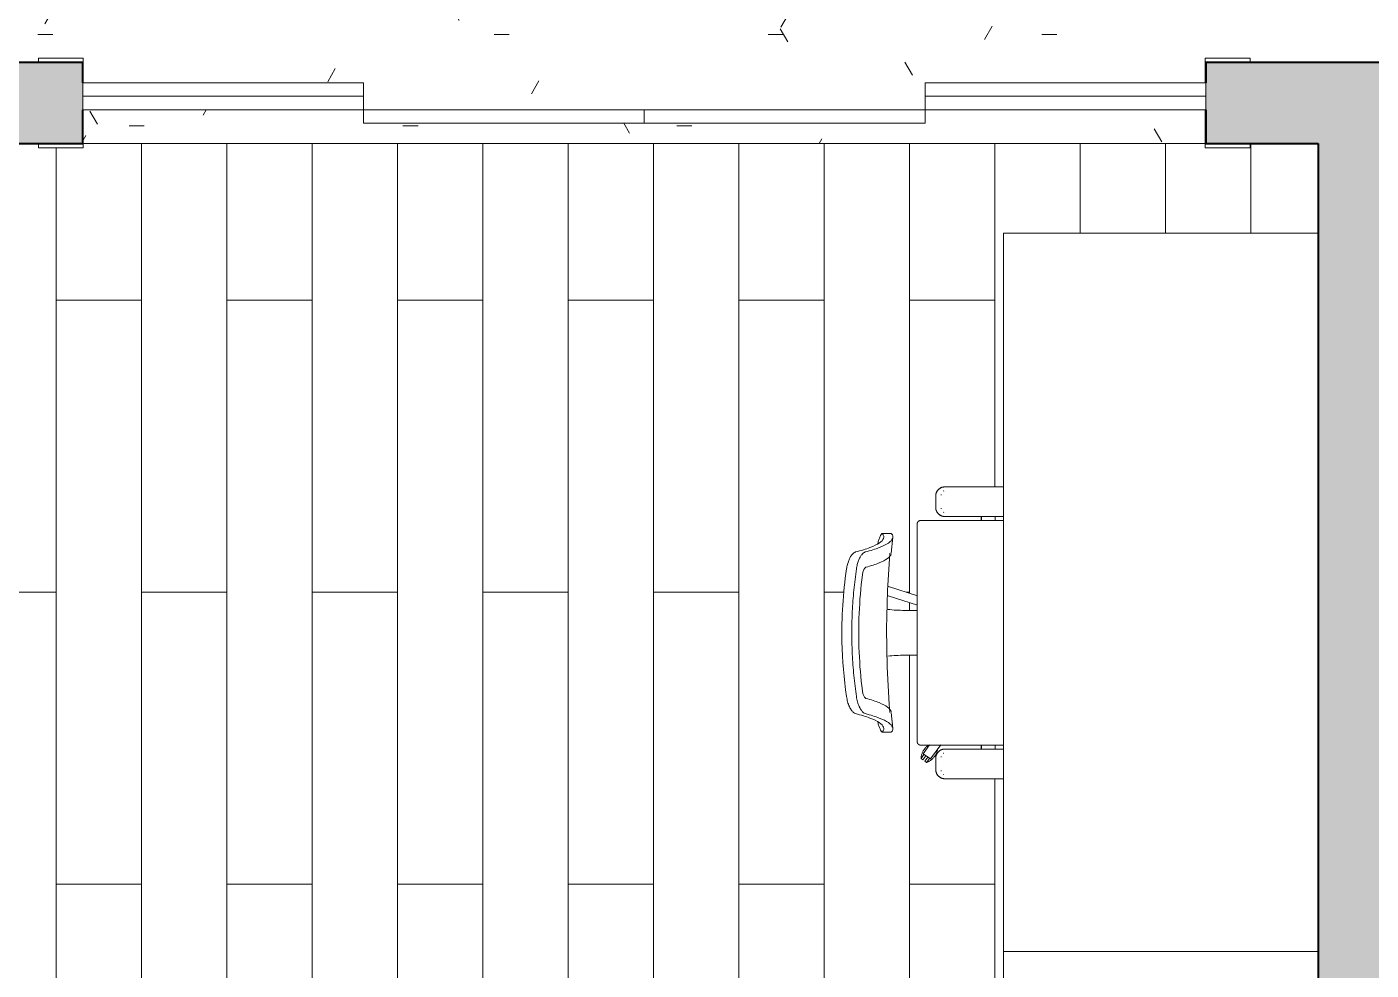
# Model space of a CAD drawing. Header units: millimetres. Extents: x -11245 to 24889, y -43080 to -3800.
# Drawn here: x -2259 to 734, y -10211 to -8110 of the extents above; entities that cross this region are included whole.
import ezdxf

# ---------------------------------------------------------------- set-up
doc = ezdxf.new("R2010")
doc.units = ezdxf.units.MM
for name, color, linetype, lineweight in [('A-DOOR', 31, 'Continuous', 9), ('A-FLOR', 192, 'Continuous', 18), ('A-FLOR-PATT', 8, 'Continuous', 18), ('A-WALL', 113, 'Continuous', 18), ('A-WALL-PATT', 111, 'Continuous', 18), ('I-FURN', 30, 'Continuous', 9)]:
    doc.layers.add(name, color=color, linetype=linetype, lineweight=lineweight)

# ---------------------------------------------------------------- blocks, each defined once
blk = doc.blocks.new('Porta correr 4 folhas - 250 x 210-3560947-PONTOS HIDRÁULICOS TÉRREO')
at = {"layer": 'A-DOOR', "lineweight": 18}
for p, q in [((-1249, 100), (-1349, 100)), ((-1349, 100), (-1349, 90)), ((-1249, 15), (-1249, 100)), ((1349, 100), (1249, 100)), ((1249, 100), (1249, 15)), ((1349, 90), (1349, 100)), ((-1249, -100), (-1249, -45)), ((1249, -45), (1249, -100)), ((-1349, -90), (-1349, -100)), ((-1349, -100), (-1249, -100)), ((1249, -100), (1349, -100)), ((1349, -100), (1349, -90))]:
    blk.add_line(p, q, dxfattribs=at)
at = {"layer": 'A-DOOR'}
for p, q in [((0, 45), (-625, 45)), ((-625, 45), (-625, 15)), ((0, 15), (0, 45)), ((0, 45), (625, 45)), ((0, 15), (0, 45)), ((625, 45), (625, 15)), ((-625, 15), (-1250, 15)), ((-1250, 15), (-1250, -15)), ((-625, 15), (0, 15)), ((-625, -15), (-625, 15)), ((625, 15), (0, 15)), ((625, -15), (625, 15)), ((625, 15), (1250, 15)), ((1250, 15), (1250, -15)), ((-625, -15), (-1250, -15)), ((-1250, -15), (-1250, -45)), ((-1250, -15), (-625, -15)), ((-625, -45), (-625, -15)), ((625, -45), (625, -15)), ((625, -15), (1250, -15)), ((1250, -15), (625, -15)), ((1250, -15), (1250, -45)), ((-1250, -45), (-625, -45)), ((1250, -45), (625, -45))]:
    blk.add_line(p, q, dxfattribs=at)
blk = doc.blocks.new('Cadeira Verus Task - Estrutura Cinza com Cinza-V16-PONTOS HIDRÁULICOS TÉRREO')
at = {"layer": 'I-FURN', "color": 254}
for p, q in [((-221.1, 214.3), (-221.1, 194)), ((221.1, 194), (221.1, 214.3)), ((-177.5, 194), (-212.7, 190.8)), ((61.3, 136), (82.5, 201.2)), ((103.2, 200.4), (82.3, 135.8)), ((212.7, 190.8), (177.5, 194)), ((-50, 164.5), (-50, 136.1)), ((50, 136.1), (50, 164.5)), ((-279.9, 127.8), (-282.8, 123.7)), ((-273.9, 117.3), (-282.8, 123.7)), ((-280.9, 106.8), (-269.2, 122.9)), ((-271, 121.3), (-279.9, 127.8)), ((-269.2, 122.9), (-249.7, 108.8)), ((-250, 128.3), (-250, -56)), ((243, 136.2), (-243, 136.2)), ((250, -56), (250, 128.3)), ((-279, 95), (-305, 95)), ((-305, 95), (-279, 95)), ((-285.9, 119.5), (-288.9, 115.4)), ((-288.9, 115.4), (-280, 109)), ((-277, 113), (-285.9, 119.5)), ((-249.7, 84), (-280.9, 106.8)), ((305, 95), (279, 95)), ((279, 95), (305, 95)), ((-325, 75), (-325, -56)), ((-325, -56), (-325, 75)), ((-259, -56), (-259, 75)), ((-259, 75), (-259, -56)), ((259, 75), (259, -56)), ((259, -56), (259, 75)), ((325, -56), (325, 75)), ((325, 75), (325, -56)), ((-249.8, -5.7), (-259, -5.7)), ((-259, -7), (-249.8, -7)), ((259.2, -5.7), (249.8, -5.7)), ((249.8, -7), (259.2, -7)), ((-249.8, -36.9), (-259, -36.9)), ((259.2, -36.9), (249.8, -36.9))]:
    blk.add_line(p, q, dxfattribs=at)
at = {"layer": 'I-FURN', "color": 254, "flags": 128}
for points in [[(177.5, 197.1), (93.2, 202.5), (8.8, 204.5), (-75.6, 203.2), (-160, 198.5), (-177.5, 197.1)], [(-279.9, 127.8), (-278.3, 127.6), (-276.7, 127.5), (-275.1, 127.2), (-273.6, 126.9), (-272, 126.5), (-270.5, 126.1), (-269, 125.6), (-267.5, 125), (-266, 124.4), (-264.6, 123.7), (-263.1, 123), (-261.8, 122.2), (-260.4, 121.3), (-259.1, 120.4), (-258.8, 120.2)], [(-258.8, 120.2), (-257.5, 119.3), (-256.3, 118.2), (-255.1, 117.2), (-254, 116.1), (-252.9, 114.9), (-251.8, 113.7), (-250.8, 112.5)], [(-250, 129.2), (-250, 129.5), (-250, 129.8), (-249.9, 130), (-249.9, 130.3), (-249.9, 130.6), (-249.8, 130.9), (-249.7, 131.1), (-249.6, 131.4), (-249.6, 131.7), (-249.4, 131.9), (-249.3, 132.2), (-249.2, 132.4), (-249.1, 132.7), (-248.9, 132.9), (-248.8, 133.1), (-248.6, 133.4), (-248.4, 133.6), (-248.3, 133.8), (-248.1, 134), (-247.9, 134.2), (-247.7, 134.4), (-247.5, 134.6), (-247.2, 134.8), (-247, 134.9), (-246.8, 135.1), (-246.5, 135.2), (-246.3, 135.4), (-246, 135.5), (-245.8, 135.6), (-245.5, 135.7), (-245.3, 135.8), (-245, 135.9), (-244.7, 136), (-244.5, 136), (-244.2, 136.1), (-243.9, 136.1), (-243.6, 136.2), (-243.4, 136.2), (-243.1, 136.2), (-243, 136.2)], [(243, 136.2), (243.3, 136.2), (243.6, 136.2), (243.8, 136.1), (244.1, 136.1), (244.4, 136.1), (244.7, 136), (244.9, 135.9), (245.2, 135.8), (245.5, 135.7), (245.7, 135.6), (246, 135.5), (246.2, 135.4), (246.5, 135.3), (246.7, 135.1), (247, 135), (247.2, 134.8), (247.4, 134.6), (247.6, 134.5), (247.8, 134.3), (248, 134.1), (248.2, 133.9), (248.4, 133.7), (248.6, 133.4), (248.7, 133.2), (248.9, 133), (249, 132.7), (249.2, 132.5), (249.3, 132.2), (249.4, 132), (249.5, 131.7), (249.6, 131.5), (249.7, 131.2), (249.8, 130.9), (249.8, 130.7), (249.9, 130.4), (249.9, 130.1), (250, 129.8), (250, 129.5), (250, 129.3), (250, 129.2)], [(-305, 95), (-305.8, 95), (-306.6, 94.9), (-307.4, 94.9), (-308.2, 94.7), (-309, 94.6), (-309.8, 94.4), (-310.5, 94.2), (-311.3, 94), (-312, 93.7), (-312.8, 93.4), (-313.5, 93.1), (-314.2, 92.7), (-314.9, 92.4), (-315.6, 91.9), (-316.3, 91.5), (-316.9, 91), (-317.6, 90.6), (-318.2, 90), (-318.8, 89.5), (-319.3, 88.9), (-319.9, 88.3), (-320.4, 87.7), (-320.9, 87.1), (-321.4, 86.5), (-321.8, 85.8), (-322.2, 85.1), (-322.6, 84.4), (-323, 83.7), (-323.3, 83), (-323.6, 82.2), (-323.9, 81.5), (-324.2, 80.7), (-324.4, 80), (-324.6, 79.2), (-324.7, 78.4), (-324.8, 77.6), (-324.9, 76.8), (-325, 76), (-325, 75.2), (-325, 75)], [(-275.2, 97.7), (-276.4, 98.7), (-277.7, 99.7), (-278.8, 100.8), (-280, 101.9), (-281.1, 103), (-282.2, 104.2), (-283.2, 105.4), (-284.1, 106.7), (-285, 108), (-285.9, 109.4), (-286.7, 110.8), (-287.4, 112.2), (-288.1, 113.6), (-288.7, 115.1), (-288.9, 115.4)], [(-259, 75), (-259, 75.8), (-259.1, 76.6), (-259.1, 77.4), (-259.3, 78.2), (-259.4, 79), (-259.6, 79.8), (-259.8, 80.5), (-260, 81.3), (-260.3, 82), (-260.6, 82.8), (-260.9, 83.5), (-261.3, 84.2), (-261.6, 84.9), (-262.1, 85.6), (-262.5, 86.3), (-263, 86.9), (-263.4, 87.6), (-264, 88.2), (-264.5, 88.8), (-265.1, 89.3), (-265.7, 89.9), (-266.3, 90.4), (-266.9, 90.9), (-267.5, 91.4), (-268.2, 91.8), (-268.9, 92.2), (-269.6, 92.6), (-270.3, 93), (-271, 93.3), (-271.8, 93.6), (-272.5, 93.9), (-273.3, 94.2), (-274, 94.4), (-274.8, 94.6), (-275.6, 94.7), (-276.4, 94.8), (-277.2, 94.9), (-278, 95), (-278.8, 95), (-279, 95)], [(-258.9, 90.7), (-260.4, 91), (-261.9, 91.4), (-263.5, 91.9), (-265, 92.4), (-266.5, 92.9), (-267.9, 93.5), (-269.4, 94.2), (-270.8, 95), (-272.2, 95.8), (-273.5, 96.6), (-274.9, 97.5), (-275.2, 97.7)], [(279, 95), (278.2, 95), (277.4, 94.9), (276.6, 94.9), (275.8, 94.7), (275, 94.6), (274.2, 94.4), (273.5, 94.2), (272.7, 94), (272, 93.7), (271.2, 93.4), (270.5, 93.1), (269.8, 92.7), (269.1, 92.4), (268.4, 91.9), (267.7, 91.5), (267.1, 91), (266.4, 90.6), (265.8, 90), (265.2, 89.5), (264.7, 88.9), (264.1, 88.3), (263.6, 87.7), (263.1, 87.1), (262.6, 86.5), (262.2, 85.8), (261.8, 85.1), (261.4, 84.4), (261, 83.7), (260.7, 83), (260.4, 82.2), (260.1, 81.5), (259.8, 80.7), (259.6, 80), (259.4, 79.2), (259.3, 78.4), (259.2, 77.6), (259.1, 76.8), (259, 76), (259, 75.2), (259, 75)], [(325, 75), (325, 75.8), (324.9, 76.6), (324.9, 77.4), (324.7, 78.2), (324.6, 79), (324.4, 79.8), (324.2, 80.5), (324, 81.3), (323.7, 82), (323.4, 82.8), (323.1, 83.5), (322.7, 84.2), (322.4, 84.9), (321.9, 85.6), (321.5, 86.3), (321, 86.9), (320.6, 87.6), (320, 88.2), (319.5, 88.8), (318.9, 89.3), (318.3, 89.9), (317.7, 90.4), (317.1, 90.9), (316.5, 91.4), (315.8, 91.8), (315.1, 92.2), (314.4, 92.6), (313.7, 93), (313, 93.3), (312.2, 93.6), (311.5, 93.9), (310.7, 94.2), (310, 94.4), (309.2, 94.6), (308.4, 94.7), (307.6, 94.8), (306.8, 94.9), (306, 95), (305.2, 95), (305, 95)]]:
    blk.add_lwpolyline(points, dxfattribs=at)
at = {"layer": 'I-FURN', "color": 254}
for centre, radius, start, end in [((-305, 75), 20, 90, 180), ((-279, 75), 20, 0, 90), ((279, 75), 20, 90, 180), ((305, 75), 20, 0, 90), ((-306.7, 73.2), 10, 150, 157.7811), ((-306.7, 73.2), 10, 90, 98.831), ((-277.3, 73.2), 10, 80.6201, 89.3745), ((-277.3, 73.2), 10, 20.7869, 30), ((277.3, 73.2), 10, 150, 157.7811), ((277.3, 73.2), 10, 90, 98.831), ((306.7, 73.2), 10, 80.6201, 89.3745), ((306.7, 73.2), 10, 20.7869, 30)]:
    blk.add_arc(centre, radius, start, end, dxfattribs=at)
for points, knots in [([(-142.1, 293.8), (-102, 299.6), (-34.1, 305.4), (61.4, 303.3), (115.4, 297.6), (142.1, 293.8)], [-1, -1, -1, -1, -0.571429, -0.285714, 0, 0, 0, 0]), ([(-220.6, 213.5), (-218.9, 212.2), (-215.4, 210.5), (-208.5, 211.1), (-199.9, 219), (-191.4, 236.4), (-184.8, 255.8), (-181.6, 267.3), (-180, 273.6)], [-1, -1, -1, -1, -0.875, -0.75, -0.5, -0.25, -0.125, 0, 0, 0, 0]), ([(-180, 273.6), (-179.6, 275.2), (-178.2, 277.5), (-175, 280.8), (-172, 283.2), (-168.9, 285.1), (-166.1, 286.6), (-163.9, 287.6), (-161.6, 288.6), (-158.3, 289.9), (-152.1, 291.9), (-146.2, 293.1), (-142.1, 293.8)], [-1, -1, -1, -1, -0.8, -0.7, -0.6, -0.5, -0.45, -0.4, -0.35, -0.3, -0.2, 0, 0, 0, 0]), ([(-142.1, 271.7), (-146.1, 271.1), (-152.1, 269.9), (-159.2, 267.7), (-163.2, 266), (-166.1, 264.7), (-168.9, 263.2), (-172, 261.4), (-175, 259.1), (-178.2, 255.9), (-179.6, 253.6), (-180, 252)], [-1, -1, -1, -1, -0.8, -0.7, -0.6, -0.55, -0.5, -0.4, -0.3, -0.2, 0, 0, 0, 0]), ([(142.1, 271.7), (126.5, 274), (95.2, 277.7), (31.9, 282.4), (-31.9, 282.4), (-95.2, 277.7), (-126.5, 274), (-142.1, 271.7)], [-1, -1, -1, -1, -0.833333, -0.666667, -0.333333, -0.166667, 0, 0, 0, 0]), ([(142.1, 293.8), (145.5, 293.2), (152.1, 291.9), (159.5, 289.5), (164.7, 287.3), (168.3, 285.5), (171.4, 283.6), (174.9, 280.9), (178.3, 277.5), (179.6, 274.9), (180, 273.6)], [-1, -1, -1, -1, -0.833333, -0.666667, -0.583333, -0.5, -0.416667, -0.333333, -0.166667, 0, 0, 0, 0]), ([(180, 252), (179.6, 253.3), (178.3, 255.9), (174.9, 259.2), (171.4, 261.8), (168.2, 263.6), (164.7, 265.4), (159.5, 267.6), (152.1, 269.9), (145.5, 271.2), (142.1, 271.7)], [-1, -1, -1, -1, -0.833333, -0.666667, -0.583333, -0.5, -0.416667, -0.333333, -0.166667, 0, 0, 0, 0]), ([(180, 273.6), (181.6, 267.3), (184.8, 255.8), (191.4, 236.4), (199.9, 219), (208.5, 211.1), (215.4, 210.5), (218.9, 212.2), (220.6, 213.5)], [-1, -1, -1, -1, -0.875, -0.75, -0.5, -0.25, -0.125, 0, 0, 0, 0]), ([(-180, 252), (-181.6, 245.9), (-184.8, 234.7), (-191.4, 215.7), (-199.9, 198.7), (-208.5, 191), (-215.4, 190.4), (-218.9, 192), (-220.6, 193.3)], [-1, -1, -1, -1, -0.875, -0.75, -0.5, -0.25, -0.125, 0, 0, 0, 0]), ([(-175.7, 194.4), (-172.3, 195.3), (-165.5, 200.7), (-157.2, 216.4), (-150.7, 234.2), (-147.6, 244.8), (-146, 250.5)], [-0.75, -0.75, -0.75, -0.75, -0.5, -0.25, -0.125, 0, 0, 0, 0]), ([(146, 250.5), (147.6, 244.8), (150.7, 234.2), (157.2, 216.4), (165.5, 200.7), (172.3, 195.3), (175.7, 194.4)], [-1, -1, -1, -1, -0.875, -0.75, -0.5, -0.25, -0.25, -0.25, -0.25]), ([(220.6, 193.3), (218.9, 192), (215.4, 190.4), (208.5, 191), (199.9, 198.7), (191.4, 215.7), (184.8, 234.7), (181.6, 245.9), (180, 252)], [-1, -1, -1, -1, -0.875, -0.75, -0.5, -0.25, -0.125, 0, 0, 0, 0]), ([(-198.6, 224.3), (-201.8, 223.4), (-210.7, 220.7), (-219.1, 217), (-221.1, 214.9), (-221.1, 214.3)], [-0.7142857, -0.7142857, -0.7142857, -0.7142857, -0.5714286, -0.2857143, -0.0874267, -0.0874267, -0.0874267, -0.0874267]), ([(221.1, 214.3), (221.1, 214.4), (220.7, 215.7), (216.8, 218.1), (207.7, 221.6), (201.8, 223.4), (198.6, 224.3)], [-0.9125956, -0.9125956, -0.9125956, -0.9125956, -0.8571429, -0.5714286, -0.4285714, -0.2857143, -0.2857143, -0.2857143, -0.2857143])]:
    blk.add_open_spline(points, degree=3, knots=knots, dxfattribs=at)
for points in [[(-146, 250.5), (-145.8, 251), (-145.2, 252.1), (-143.4, 253.8), (-140.8, 255.3), (-137.4, 256.7), (-133.4, 257.8), (-130.5, 258.3), (-128.9, 258.5)], [(-128.9, 258.5), (-100.6, 262), (-43.3, 266.8), (43.3, 266.8), (100.6, 262), (128.9, 258.5)], [(128.9, 258.5), (130.5, 258.3), (133.4, 257.8), (137.4, 256.7), (140.8, 255.3), (143.4, 253.8), (145.2, 252.1), (145.8, 251), (146, 250.5)], [(-220.6, 193.3), (-221.1, 193.6), (-221.2, 194.1), (-220.9, 194.6)], [(-52.1, 201.7), (-51.3, 195.6), (-50.3, 183.3), (-50, 170.8), (-50, 164.5)], [(50, 164.5), (50, 170.8), (50.3, 183.3), (51.3, 195.6), (52.1, 201.7)], [(220.9, 194.6), (221.2, 194.1), (221.1, 193.6), (220.6, 193.3)]]:
    blk.add_open_spline(points, degree=3, dxfattribs=at)
blk = doc.blocks.new('MESA COM REGULAGEM DE ALTURA - MESA COM REGULAGEM DE ALTURA-4627976-PONTOS HIDRÁULICOS TÉRREO')
at = {"layer": 'I-FURN', "color": 254}
for p, q in [((350, 0), (-350, 0)), ((-350, 0), (-350, -1600)), ((-350, -1600), (350, -1600))]:
    blk.add_line(p, q, dxfattribs=at)
blk = doc.blocks.new('MESA COM REGULAGEM DE ALTURA - MESA COM REGULAGEM DE ALTURA-4628260-PONTOS HIDRÁULICOS TÉRREO')
at = {"layer": 'I-FURN', "color": 254}
for p, q in [((350, 1600), (-350, 1600)), ((-350, 1600), (-350, 0)), ((-350, 0), (350, 0))]:
    blk.add_line(p, q, dxfattribs=at)

msp = doc.modelspace()

# ---------------------------------------------------------------- hatches: boundary and pattern name
at = {"layer": 'A-FLOR-PATT', "lineweight": 9}
h = msp.add_hatch(dxfattribs=at)
h.set_pattern_fill('FP_1', color=9, style=0, pattern_type=2)
h.set_pattern_definition([(0, (0, 0), (812.8, 203.2), [33.528, -576.072, 33.528, -576.072, -3251.2]), (0, (0, 0), (812.8, 203.2), [-1219.2, 33.528, -1185.672, 33.528, -576.072, -1422.4]), (0, (0, 0), (812.8, 203.2), [-3048, 33.528, -372.872, 33.528, -982.472]), (120, (304.8, 101.6), (-582.3764, 602.3054), [33.528, -576.072, 33.528, -576.072, -3251.2]), (120, (304.8, 101.6), (-582.3764, 602.3054), [-1219.2, 33.528, -1185.672, 33.528, -576.072, -1422.4]), (120, (304.8, 101.6), (-582.3764, 602.3054), [-3048, 33.528, -372.872, 33.528, -982.472]), (240, (406.4, 508), (-230.4236, -805.5054), [33.528, -576.072, 33.528, -576.072, -3251.2]), (240, (406.4, 508), (-230.4236, -805.5054), [-1219.2, 33.528, -1185.672, 33.528, -576.072, -1422.4]), (240, (406.4, 508), (-230.4236, -805.5054), [-3048, 33.528, -372.872, 33.528, -982.472])])
h.paths.add_polyline_path([(2920.4, -8369.7), (3544.4, -8369.7), (3544.4, -8294.7), (2920.4, -8294.7), (2920.4, -8234.7), (3544.4, -8234.7), (3545.4, -8179.7), (3644.4, -8179.7), (3644.4, -8189.7), (4126.4, -8189.7), (4126.4, -8179.7), (4226.4, -8179.7), (4226.4, -8234.7), (4850.4, -8234.7), (4850.4, -8294.7), (4226.4, -8294.7), (4226.4, -8369.7), (6724.4, -8369.7), (6724.4, -8294.7), (6100.4, -8294.7), (6100.4, -8234.7), (6724.4, -8234.7), (6725.4, -8179.7), (6824.4, -8179.7), (6824.4, -8189.7), (7655.4, -8189.7), (7655.4, -6889.7), (7455.4, -6889.7), (7455.4, -6824.7), (3987.9, -6824.7), (3987.9, -6744.7), (7455.4, -6744.7), (7455.4, -6689.7), (3985.4, -6689.7), (3985.4, -6889.7), (3785.4, -6889.7), (3785.4, -6689.7), (805.4, -6689.7), (805.4, -6889.7), (605.4, -6889.7), (605.4, -6689.7), (-2184.6, -6689.7), (-2184.6, -6889.7), (-2384.6, -6889.7), (-2384.6, -8189.7), (-2233.6, -8189.7), (-2233.6, -8179.7), (-2133.6, -8179.7), (-2133.6, -8234.7), (-1509.6, -8234.7), (-1509.6, -8294.7), (-2133.6, -8294.7), (-2133.6, -8369.7), (364.4, -8369.7), (364.4, -8294.7), (-259.6, -8294.7), (-259.6, -8234.7), (364.4, -8234.7), (365.4, -8179.7), (464.4, -8179.7), (464.4, -8189.7), (946.4, -8189.7), (946.4, -8179.7), (1046.4, -8179.7), (1046.4, -8234.7), (1670.4, -8234.7), (1670.4, -8294.7), (1046.4, -8294.7), (1046.4, -8369.7), (2870.4, -8369.7)])
h.paths.add_polyline_path([(5475.4, -8324.7), (4850.4, -8324.7), (4850.4, -8294.7), (6100.4, -8294.7), (6100.4, -8324.7), (5525.4, -8324.7)])
h.paths.add_polyline_path([(2870.4, -8324.7), (1670.4, -8324.7), (1670.4, -8294.7), (2920.4, -8294.7), (2920.4, -8324.7)])
h.paths.add_polyline_path([(-650.2, -8324.7), (-1509.6, -8324.7), (-1509.6, -8294.7), (-259.6, -8294.7), (-259.6, -8324.7), (-309.6, -8324.7)])
h.paths.add_polyline_path([(7547.4, -8187.2), (7515.4, -8187.2), (7515.4, -6892.2), (7595.4, -6892.2), (7595.4, -8187.2)])
h.paths.add_polyline_path([(887.9, -6824.7), (807.9, -6824.7), (807.9, -6744.7), (3782.9, -6744.7), (3782.9, -6824.7), (971.3, -6824.7)])
h.paths.add_polyline_path([(-830.3, -6824.7), (-2182.1, -6824.7), (-2181.6, -6744.7), (602.9, -6744.7), (602.9, -6824.7), (-829.6, -6824.7)])
h = msp.add_hatch(dxfattribs=at)
h.set_pattern_fill('FP_11', color=9, style=0, pattern_type=2)
h.set_pattern_definition([(270, (-294.62, -11969.65), (380, 2e-14), [1300, 0]), (180, (-294.6, -11969.7), (2e-13, 1300), [190, -190]), (270, (-484.62, -11969.65), (380, 2e-14), [1300, 0]), (0, (-484.6, -13269.7), (0, 1300), [190, -190]), (270, (-104.62, -11969.65), (380, 2e-14), [650, -650]), (0, (-294.6, -12619.7), (0, 1300), [190, -190]), (270, (-104.62, -12619.65), (380, 2e-14), [650, -650])])
h.paths.add_polyline_path([(-303.9, -11602.7), (-298.6, -11604.5), (-298.6, -11602.7), (-302.4, -11602.7)])
h.paths.add_polyline_path([(-303.9, -11116.7), (-298.6, -11116.7), (-298.6, -11114.8), (-302.4, -11116.1)])
h.paths.add_polyline_path([(-274.9, -9702.7), (-269.6, -9704.5), (-269.6, -9702.7), (-273.4, -9702.7)])
h.paths.add_polyline_path([(-274.9, -9216.7), (-269.6, -9216.7), (-269.6, -9214.8), (-273.4, -9216.1)])
h.paths.add_polyline_path([(-2133.6, -11969.7), (364.4, -11969.7), (365.4, -11959.7), (464.4, -11959.7), (464.4, -11969.7), (615.4, -11969.7), (615.4, -11769.7), (-84.6, -11769.7), (-84.6, -11684.7), (-244.6, -11684.1), (-244.6, -11682.6), (-250.9, -11682.6), (-252.5, -11682.2), (-259.3, -11677.5), (-261.8, -11673.5), (-261.8, -11671.2), (-261.4, -11669.7), (-263.1, -11668.2), (-263.1, -11664.7), (-264.6, -11664.7), (-264.1, -11638.7), (-262.6, -11638.7), (-262.6, -11632.1), (-260.6, -11627.8), (-257.5, -11624), (-253.5, -11621.5), (-251.1, -11621.5), (-250, -11622.4), (-248.2, -11620.1), (-244.6, -11620.1), (-244.6, -11618.7), (-163.9, -11618.7), (-163.9, -11609.7), (-254.7, -11610.8), (-262.4, -11623.2), (-267.1, -11633.7), (-273.4, -11641), (-275.4, -11643), (-285.1, -11648.5), (-289.1, -11645.6), (-282.6, -11636), (-286.6, -11633.2), (-293.7, -11642.2), (-297.4, -11639.5), (-294.6, -11627.5), (-287.1, -11615.6), (-282.2, -11609.7), (-298.3, -11608.7), (-298.6, -11607.6), (-303.3, -11607.6), (-303.9, -11604.5), (-305, -11602.7), (-305.8, -11602.7), (-305.8, -11409.7), (-352.9, -11410.1), (-372.1, -11411.9), (-366.7, -11530.3), (-364, -11535.3), (-360.9, -11576), (-364.3, -11580.5), (-384.7, -11580.2), (-388, -11575.1), (-391.4, -11566.4), (-395.1, -11557), (-407.3, -11551.1), (-425.9, -11544.5), (-443.2, -11539.6), (-448, -11537), (-452.8, -11531.5), (-457.2, -11523.5), (-461.5, -11510.4), (-463.9, -11497.7), (-470, -11442.3), (-472.4, -11407.3), (-473.5, -11359.7), (-472.4, -11312), (-470, -11277), (-468.4, -11257.8), (-461.4, -11207.7), (-455.1, -11191.5), (-447.2, -11181.7), (-439.4, -11178.6), (-411.3, -11169.8), (-394.1, -11161.8), (-389.6, -11148), (-386.4, -11141), (-383.1, -11138.8), (-362.9, -11139.1), (-360.5, -11144.2), (-364.2, -11184.3), (-367.2, -11189.5), (-369.7, -11256.5), (-305.8, -11277.3), (-305, -11116.7), (-303.9, -11116.7), (-303.4, -11111.7), (-301.9, -11110.7), (-298.3, -11110.6), (-297.9, -11109.7), (-163.9, -11109.7), (-163.9, -11100.7), (-244.6, -11100.1), (-244.6, -11098.6), (-250.9, -11098.6), (-252.5, -11098.2), (-259.3, -11093.5), (-261.8, -11089.5), (-261.8, -11087.2), (-261.4, -11085.7), (-263.1, -11084.2), (-263.1, -11080.7), (-264.6, -11080.7), (-264.1, -11054.7), (-262.6, -11054.7), (-262.9, -11049.7), (-261.6, -11045.8), (-257.5, -11040), (-253.5, -11037.5), (-251.1, -11037.5), (-250, -11038.4), (-248.2, -11036.1), (-244.6, -11036.1), (-244.6, -11034.7), (-97.9, -11033.7), (-97.5, -11023.7), (-96.9, -11018.5), (-92.2, -11008.2), (-87.2, -11008.2), (-87.2, -11019.7), (-84.6, -11019.7), (-84.6, -9784.7), (-215.6, -9784.1), (-215.6, -9782.6), (-221.9, -9782.6), (-223.5, -9782.2), (-230.3, -9777.5), (-232.8, -9773.5), (-232.8, -9771.2), (-232.4, -9769.7), (-234.1, -9768.2), (-234.1, -9764.7), (-235.6, -9764.7), (-235.1, -9738.7), (-233.6, -9738.7), (-233.6, -9732.1), (-231.6, -9727.8), (-228.5, -9724), (-224.5, -9721.5), (-222.1, -9721.5), (-221, -9722.4), (-219.2, -9720.1), (-215.6, -9720.1), (-215.6, -9718.7), (-134.9, -9718.7), (-134.9, -9709.7), (-225.7, -9710.8), (-233.4, -9723.2), (-238.1, -9733.7), (-244.1, -9740.6), (-246.4, -9743), (-256.1, -9748.5), (-260.1, -9745.6), (-253.6, -9736), (-257.6, -9733.2), (-264.3, -9742.5), (-268.3, -9739.2), (-265.6, -9727.5), (-258.1, -9715.6), (-253.2, -9709.7), (-269.3, -9708.7), (-269.6, -9707.6), (-274.3, -9707.6), (-274.9, -9704.5), (-276, -9702.7), (-276.8, -9702.7), (-276.8, -9509.7), (-323.9, -9510.1), (-343.1, -9511.9), (-337.7, -9630.3), (-335, -9635.3), (-331.9, -9676), (-335.3, -9680.5), (-355.7, -9680.2), (-359, -9675.1), (-362.4, -9666.4), (-366.1, -9657), (-379.9, -9650.4), (-396.9, -9644.5), (-414.2, -9639.6), (-419, -9637), (-423.8, -9631.5), (-428.2, -9623.5), (-432.5, -9610.4), (-434.4, -9601.7), (-440, -9554.7), (-443.4, -9507.3), (-444.5, -9457.7), (-443.4, -9412), (-442.6, -9395.6), (-439.4, -9357.8), (-432.4, -9307.7), (-426.1, -9291.5), (-418.2, -9281.7), (-410.4, -9278.6), (-379.9, -9268.9), (-365.1, -9261.8), (-360.6, -9248), (-357.4, -9241), (-354.1, -9238.8), (-333.9, -9239.1), (-331.5, -9244.2), (-335.2, -9284.3), (-338.2, -9289.5), (-340.7, -9356.5), (-276.8, -9377.3), (-276, -9216.7), (-274.9, -9216.7), (-274.4, -9211.7), (-271.6, -9211.1), (-269.3, -9210.6), (-268.9, -9209.7), (-134.9, -9209.7), (-134.9, -9200.7), (-215.6, -9200.1), (-215.6, -9198.6), (-221.9, -9198.6), (-223.5, -9198.2), (-230.3, -9193.5), (-232.8, -9189.5), (-232.8, -9187.2), (-232.4, -9185.7), (-234.1, -9184.2), (-234.1, -9180.7), (-235.6, -9180.7), (-235.1, -9154.7), (-233.6, -9154.7), (-233.9, -9149.7), (-232.6, -9145.8), (-228.5, -9140), (-224.5, -9137.5), (-222.1, -9137.5), (-221, -9138.4), (-219.2, -9136.1), (-215.6, -9136.1), (-215.6, -9134.7), (-84.6, -9134.7), (-84.6, -8569.7), (615.4, -8569.7), (615.4, -8369.7), (464.4, -8369.7), (464.4, -8379.7), (364.4, -8379.7), (364.4, -8369.7), (-2133.6, -8369.7), (-2134.6, -8379.7), (-2233.6, -8379.7), (-2233.6, -8369.7), (-2384.6, -8369.7), (-2384.6, -11969.7), (-2233.6, -11969.7), (-2233.6, -11959.7), (-2133.6, -11959.7)])
h.paths.add_polyline_path([(-248.3, -11678.3), (-247.8, -11675), (-248.7, -11675), (-248.4, -11677.3)])
h.paths.add_polyline_path([(-255.2, -11676.6), (-252.8, -11675.8), (-255.5, -11675), (-255.2, -11676.5)])
h.paths.add_polyline_path([(-250.5, -11673.7), (-250.5, -11671.9), (-251.4, -11673.5)])
h.paths.add_polyline_path([(-254.6, -11668.5), (-252.7, -11667.6), (-253.5, -11664.7), (-255.4, -11667.6), (-255, -11668.1)])
h.paths.add_polyline_path([(-253.5, -11638.7), (-254.5, -11634.5), (-256.5, -11635.9), (-253.6, -11638.5)])
h.paths.add_polyline_path([(-251.7, -11633.4), (-251.8, -11632.8), (-253.4, -11631.4), (-252.8, -11633)])
h.paths.add_polyline_path([(-256.5, -11631.4), (-255, -11627.8), (-256.6, -11629.2), (-256.5, -11631.3)])
h.paths.add_polyline_path([(-292, -11623.7), (-287.4, -11616.8), (-290.6, -11620.2)])
h.paths.add_polyline_path([(-109.7, -11618.7), (-84.6, -11618.7), (-84.6, -11609.7), (-132.7, -11609.7), (-132.7, -11618.7)])
h.paths.add_polyline_path([(-305.8, -11309.7), (-305.8, -11298.3), (-370.9, -11277.2), (-371, -11307.6), (-352.9, -11309.2), (-334.1, -11309.7)])
h.paths.add_polyline_path([(-109.7, -11109.7), (-94.6, -11109.7), (-94.6, -11100.7), (-132.7, -11100.7), (-132.7, -11109.7)])
h.paths.add_polyline_path([(-248.3, -11094.3), (-247.5, -11090.4), (-248.7, -11090.6), (-248.4, -11093.3)])
h.paths.add_polyline_path([(-255.2, -11092.6), (-252.8, -11091.8), (-255.5, -11091), (-255.2, -11092.5)])
h.paths.add_polyline_path([(-250.5, -11089.7), (-250.7, -11088), (-251.4, -11089.5), (-250.9, -11089.6)])
h.paths.add_polyline_path([(-254.6, -11084.5), (-252.5, -11083.6), (-253.5, -11080.7), (-255.4, -11083.6), (-255, -11084.1)])
h.paths.add_polyline_path([(-253.5, -11054.7), (-252.7, -11052.7), (-252.8, -11051.2), (-256.5, -11050.8), (-256.5, -11051.9), (-253.6, -11054.5)])
h.paths.add_polyline_path([(-251.4, -11049.5), (-251.8, -11048.8), (-253.4, -11047.4), (-252.8, -11049), (-251.6, -11049.4)])
h.paths.add_polyline_path([(-256.5, -11047.4), (-255, -11043.8), (-256.6, -11045.2), (-256.5, -11047.3)])
h.paths.add_polyline_path([(-248.3, -11045.2), (-245.9, -11044.2), (-247.5, -11043.9), (-248.4, -11044.7)])
h.paths.add_polyline_path([(-219.3, -9778.3), (-218.8, -9775), (-219.7, -9775), (-219.3, -9777.8)])
h.paths.add_polyline_path([(-226.2, -9776.6), (-223.8, -9775.8), (-226.5, -9775), (-226.2, -9776.5)])
h.paths.add_polyline_path([(-221.5, -9773.7), (-221.5, -9771.9), (-222.4, -9773.5)])
h.paths.add_polyline_path([(-225.6, -9768.5), (-223.7, -9767.6), (-224.5, -9764.7), (-226.4, -9767.6), (-226, -9768.1)])
h.paths.add_polyline_path([(-224.5, -9738.7), (-225.5, -9734.5), (-227.5, -9735.9), (-224.6, -9738.5)])
h.paths.add_polyline_path([(-222.7, -9733.4), (-222.8, -9732.8), (-224.4, -9731.4), (-223.8, -9733)])
h.paths.add_polyline_path([(-227.5, -9731.4), (-226, -9727.8), (-227.6, -9729.2), (-227.5, -9731.3)])
h.paths.add_polyline_path([(-263, -9723.7), (-258.4, -9716.8), (-261.6, -9720.2)])
h.paths.add_polyline_path([(-103.7, -9718.7), (-84.6, -9718.7), (-84.6, -9709.7), (-103.7, -9709.7)])
h.paths.add_polyline_path([(-276.8, -9409.7), (-276.8, -9398.3), (-341.9, -9377.2), (-342, -9407.6), (-323.9, -9409.2), (-289.8, -9409.7)])
h.paths.add_polyline_path([(-103.7, -9209.7), (-84.6, -9209.7), (-84.6, -9200.7), (-103.7, -9200.7), (-103.7, -9204.5)])
h.paths.add_polyline_path([(-219.3, -9194.3), (-218.5, -9190.4), (-219.7, -9190.6), (-219.4, -9193.3)])
h.paths.add_polyline_path([(-226.2, -9192.6), (-223.8, -9191.8), (-226.5, -9191), (-226.2, -9192.5)])
h.paths.add_polyline_path([(-221.5, -9189.7), (-221.7, -9188), (-222.4, -9189.5)])
h.paths.add_polyline_path([(-225.6, -9184.5), (-223.5, -9183.6), (-224.5, -9180.7), (-226.4, -9183.6), (-226, -9184.1)])
h.paths.add_polyline_path([(-224.5, -9154.7), (-223.7, -9152.7), (-223.8, -9151.2), (-227.5, -9150.8), (-227.5, -9151.9), (-224.6, -9154.5)])
h.paths.add_polyline_path([(-222.4, -9149.5), (-222.8, -9148.8), (-224.4, -9147.4), (-223.8, -9149), (-222.6, -9149.4)])
h.paths.add_polyline_path([(-227.5, -9147.4), (-226, -9143.8), (-227.6, -9145.2), (-227.5, -9147.3)])
h.paths.add_polyline_path([(-219.3, -9145.2), (-216.9, -9144.2), (-218.5, -9143.9), (-219.4, -9144.7)])
at = {"layer": 'A-WALL-PATT'}
h = msp.add_hatch(color=256, dxfattribs=at)
h.paths.add_polyline_path([(3795.4, -8369.7), (4225.4, -8369.7), (4225.4, -8189.7), (3545.4, -8189.7), (3545.4, -8369.7), (3673.8, -8369.7)])
h.paths.add_polyline_path([(-2134.6, -8369.7), (-2134.6, -8189.7), (-2384.6, -8189.7), (-2384.6, -8369.7)])
h.paths.add_polyline_path([(365.4, -8369.7), (1045.4, -8369.7), (1045.4, -8189.7), (365.4, -8189.7), (365.4, -8344.5)])
h.paths.add_polyline_path([(7637.5, -8369.7), (7655.4, -8369.7), (7655.4, -8189.7), (6725.4, -8189.7), (6725.4, -8369.7), (7475.4, -8369.7)])
msp.add_hatch(color=256, dxfattribs=at).paths.add_polyline_path([(795.4, -11969.7), (795.4, -8369.7), (615.4, -8369.7), (615.4, -11969.7), (791.2, -11969.7)])

# ---------------------------------------------------------------- linework, layer by layer
at = {"layer": 'A-FLOR'}
msp.add_line((364.4, -8369.7), (-2133.7, -8369.7), dxfattribs=at)
at = {"layer": 'A-WALL', "lineweight": 40}
for p, q in [((-2134.6, -8189.7), (-2384.6, -8189.7)), ((-2134.6, -8234.7), (-2134.6, -8189.7)), ((1045.4, -8189.7), (365.4, -8189.7)), ((365.4, -8189.7), (365.4, -8234.7)), ((-2134.6, -8369.7), (-2134.6, -8294.7)), ((365.4, -8294.7), (365.4, -8369.7)), ((-2384.6, -8369.7), (-2134.6, -8369.7)), ((365.4, -8369.7), (615.4, -8369.7)), ((615.4, -8369.7), (615.4, -11969.7))]:
    msp.add_line(p, q, dxfattribs=at)

# ---------------------------------------------------------------- block references
at = {"layer": 'A-DOOR', "rotation": 180}
msp.add_blockref('Porta correr 4 folhas - 250 x 210-3560947-PONTOS HIDRÁULICOS TÉRREO', (-884.6, -8279.7), dxfattribs=at)
at = {"layer": 'I-FURN', "color": 254}
for name, p in [('MESA COM REGULAGEM DE ALTURA - MESA COM REGULAGEM DE ALTURA-4627976-PONTOS HIDRÁULICOS TÉRREO', (265.4, -8569.7)), ('MESA COM REGULAGEM DE ALTURA - MESA COM REGULAGEM DE ALTURA-4628260-PONTOS HIDRÁULICOS TÉRREO', (265.4, -11769.7))]:
    msp.add_blockref(name, p, dxfattribs=at)
at = {"layer": 'I-FURN', "color": 254, "rotation": 89.99999999999984}
msp.add_blockref('Cadeira Verus Task - Estrutura Cinza com Cinza-V16-PONTOS HIDRÁULICOS TÉRREO', (-140.6, -9459.7), dxfattribs=at)

doc.saveas('drawing.dxf')
